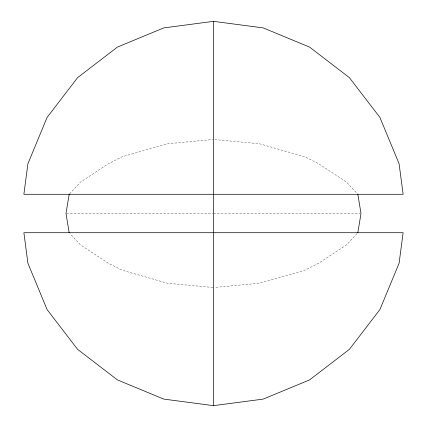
<?xml version="1.0" encoding="UTF-8"?>
<svg xmlns="http://www.w3.org/2000/svg" width="427" height="427" viewBox="0 0 427 427"><rect width="100%" height="100%" fill="white"/><g stroke="black" fill="none" stroke-linecap="round" stroke-linejoin="round"><path stroke-width="0.32" stroke-dasharray="2.13 1.6" d="M69.601 193.815L80.559 182.057L108.314 163.771L122.149 156.773L167.608 143.739L212.843 139.528M356.961 233.654L346.441 244.943L318.686 263.229L304.851 270.227L259.392 283.261L214.813 287.414M66.649 213.5L212.838 213.5M213.5 213.5L360.351 213.5M214.813 139.586L259.392 143.739L304.851 156.773L318.686 163.771L346.441 182.057L357.399 193.815M212.843 287.472L167.608 283.261L122.149 270.227L108.314 263.229L80.559 244.943L70.039 233.654"/><path stroke-width="0.64" d="M69.163 194.285L66.004 213.5L69.163 232.715M357.837 232.715L360.996 213.5L357.837 194.285M213.5 21.35L163.771 27.899L117.425 47.093L77.629 77.629L47.093 117.425L27.899 163.771L23.88 194.285L403.12 194.285L399.101 163.771L379.907 117.425L349.371 77.629L309.575 47.093L263.229 27.899L213.5 21.35L213.5 405.65L263.229 399.101L309.575 379.907L349.371 349.371L379.907 309.575L399.101 263.229L403.12 232.715L23.88 232.715L27.899 263.229L47.093 309.575L77.629 349.371L117.425 379.907L163.771 399.101L213.5 405.65"/></g></svg>
